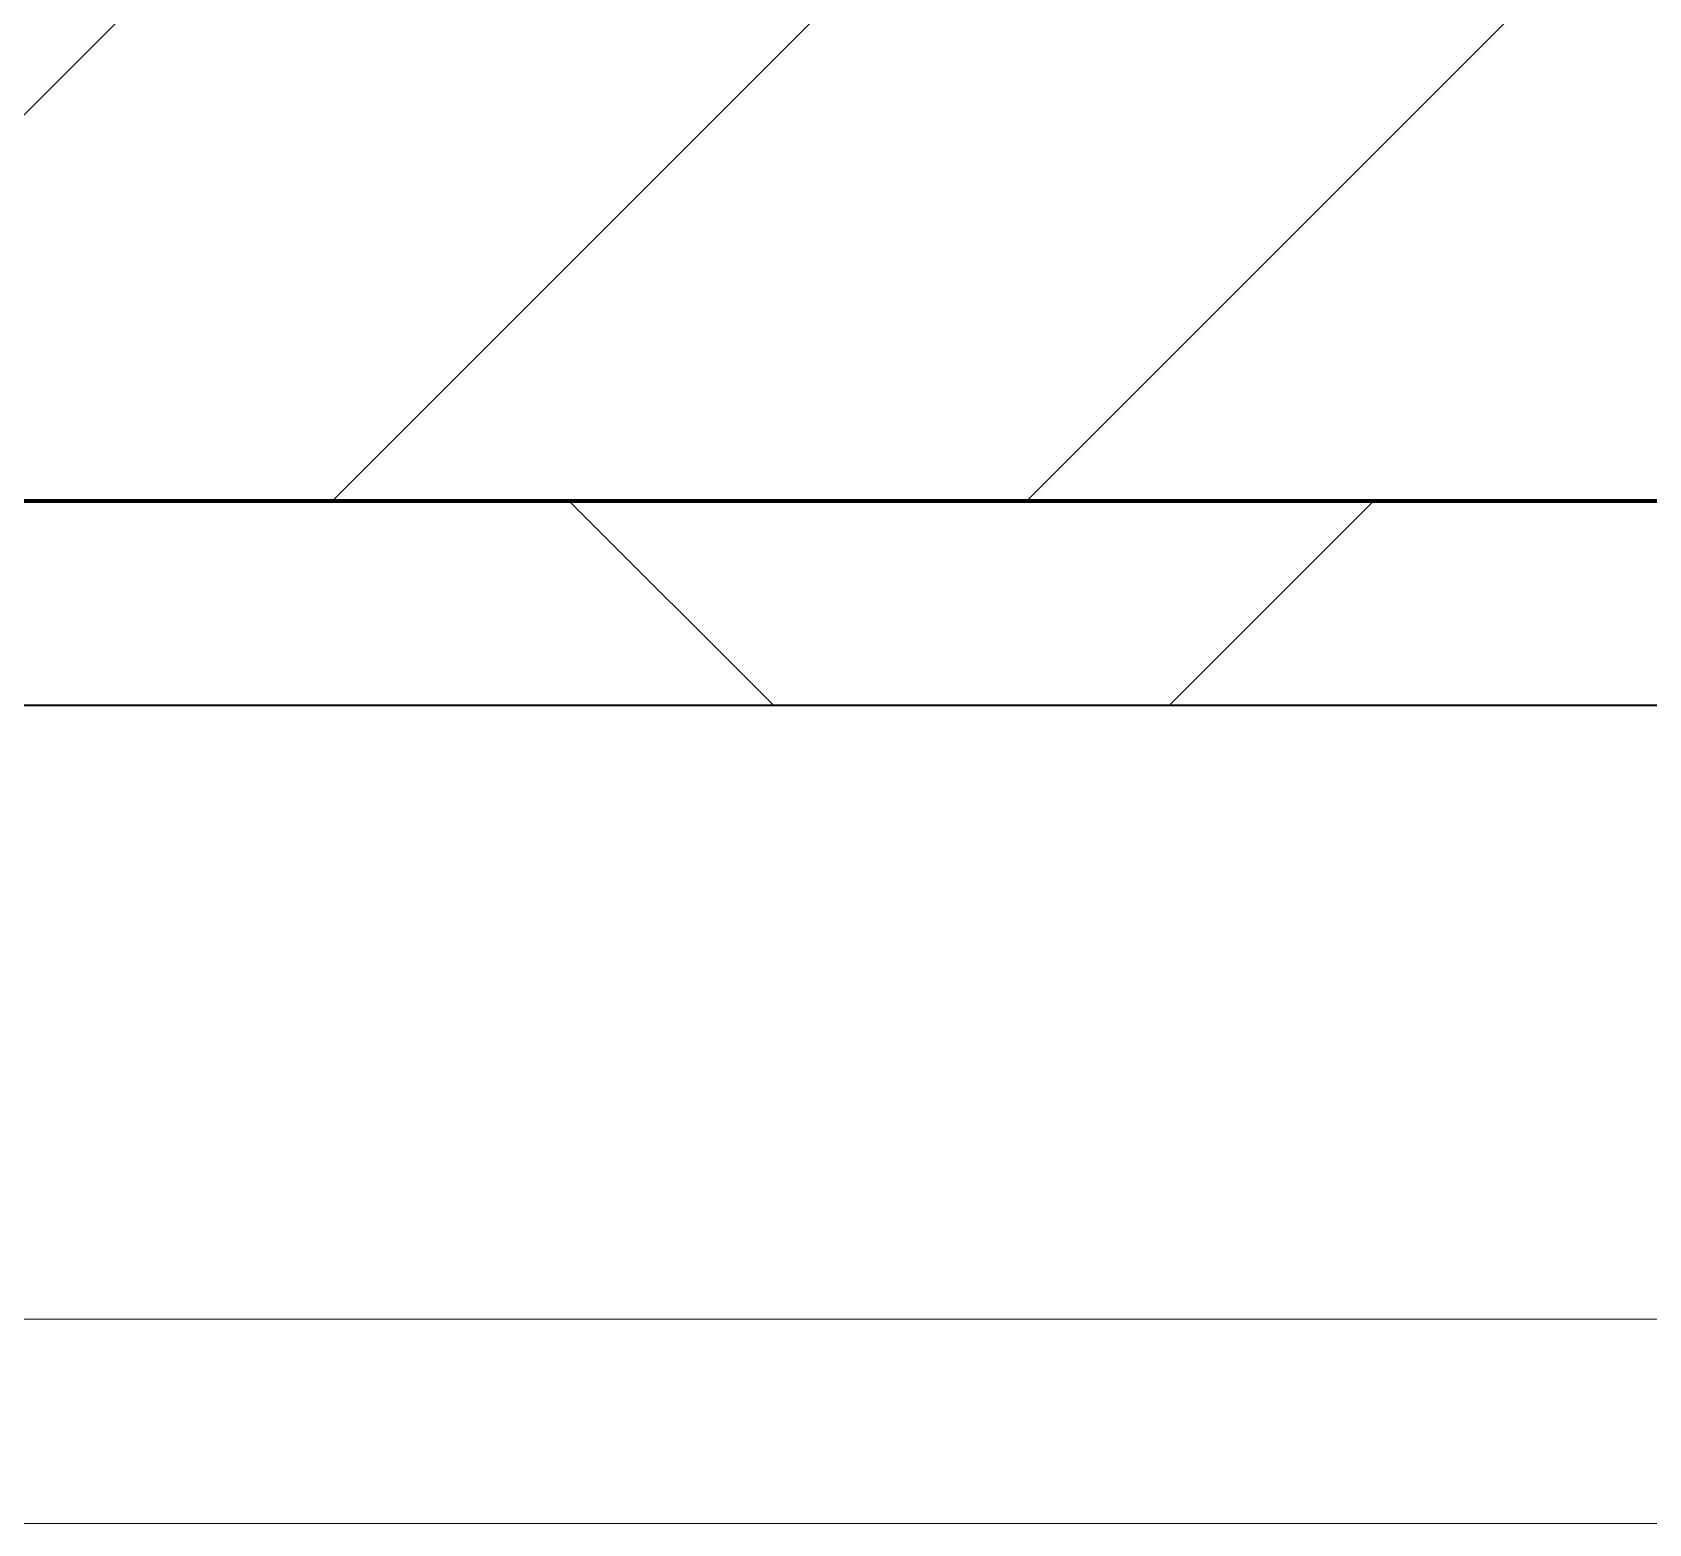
# Model space of a CAD drawing. Header units: millimetres. Extents: x -725999 to -647408, y -21008 to 19019.
# Drawn here: x -720417.6 to -720022.5, y 3879 to 4243.6 of the extents above; entities that cross this region are included whole.
import ezdxf

# ---------------------------------------------------------------- set-up
doc = ezdxf.new("R2010")
doc.units = ezdxf.units.MM
for name, color, linetype, lineweight in [('A-GLAZ-CURT', 2, 'Continuous', 9), ('A-WALL', 5, 'Continuous', 35), ('A-WALL-FNSH', 2, 'Continuous', 35), ('A-WALL-PATT', 1, 'Continuous', 35)]:
    doc.layers.add(name, color=color, linetype=linetype, lineweight=lineweight)

# ---------------------------------------------------------------- blocks, each defined once
blk = doc.blocks.new('System Panel - DPA-AR_Metal Ceiling Rectangular Panel-V5-4283-01 ENLARGED LOWER PLATFORM LEVEL - REFLECTED CEILING PLAN - SHEET 4')
at = {"layer": 'A-GLAZ-CURT'}
for p, q in [((-719507.37, 4079.02), (-721907.37, 4079.02)), ((-721907.37, 4079.02), (-719507.37, 4079.02)), ((-721907.37, 3929.03), (-719507.37, 3929.03)), ((-719507.37, 3929.03), (-721907.37, 3929.03))]:
    blk.add_line(p, q, dxfattribs=at)
blk = doc.blocks.new('System Panel - DPA-AR_Metal Ceiling Rectangular Panel-V6-4283-01 ENLARGED LOWER PLATFORM LEVEL - REFLECTED CEILING PLAN - SHEET 4')
at = {"layer": 'A-GLAZ-CURT'}
for p, q in [((-719507.37, 3879.03), (-721907.37, 3879.03)), ((-721907.37, 3879.03), (-719507.37, 3879.03))]:
    blk.add_line(p, q, dxfattribs=at)
blk = doc.blocks.new('PPLS-PP19_Custom Tile Pattern - Custom Tile Pattern-V24-4283-01 ENLARGED LOWER PLATFORM LEVEL - REFLECTED CEILING PLAN - SHEET 4')
at = {"layer": 'A-GLAZ-CURT'}
for p, q in [((-300, 0), (300, 0)), ((300, 0), (-300, 0)), ((195.99, 0), (213.31, 0)), ((213.31, 0), (195.99, 0)), ((230.06, 0), (300, 0)), ((-300, -50), (300, -50)), ((300, -50), (-300, -50))]:
    blk.add_line(p, q, dxfattribs=at)
for points, knots in [([(-126.5, 0), (-122.44, 0), (-108.71, 0), (-86.68, 0), (-63.44, 0), (-54.4, 0), (-48.53, 0), (-30.79, 0), (-18.03, 0), (8.61, 0), (15.02, 0), (22.91, 0), (28.93, 0), (32.25, 0), (33.26, 0)], [-5231.017328, -5231.017328, -5231.017328, -5231.017328, -4994.692869, -4542.524482, -4008.285538, -3689.699207, -3546.54457, -3315.260113, -2864.387349, -2439.246196, -2084.094819, -1956.422387, -1818.904206, -1757.749629, -1757.749629, -1757.749629, -1757.749629]), ([(-36.33, 0), (-36.43, 0), (-37.27, 0), (-45.02, 0), (-46.13, 0), (-60.59, 0), (-81.23, 0), (-99.51, 0), (-114.02, 0), (-117.28, 0), (-118.78, 0)], [-1855.773136, -1855.773136, -1855.773136, -1855.773136, -1810.870157, -1672.078046, -1405.135169, -1060.00838, -740.068933, -229.489605, -116.330425, 0, 0, 0, 0]), ([(-115.82, 0), (-114.96, 0), (-110.41, 0), (-96.78, 0), (-71.33, 0), (-50.84, 0), (-35.84, 0), (-35.09, 0)], [-5724.064692, -5724.064692, -5724.064692, -5724.064692, -5430.283136, -5103.229623, -4799.173296, -4065.652676, -4026.843698, -4026.843698, -4026.843698, -4026.843698]), ([(9.32, 0), (9.08, 0), (7.65, 0), (2.57, 0), (-12.23, 0), (-25.64, 0), (-40, 0), (-56.24, 0), (-75.59, 0), (-94, 0), (-112.01, 0), (-114.94, 0), (-115.63, 0)], [-2922.926651, -2922.926651, -2922.926651, -2922.926651, -2882.788014, -2720.818881, -2518.50168, -2125.455881, -1792.521578, -1466.981642, -1208.454564, -789.402658, -501.969187, -243.577221, -243.577221, -243.577221, -243.577221]), ([(-35.08, 0), (-40.53, 0), (-54.49, 0), (-76.62, 0), (-95.82, 0), (-103.43, 0)], [-8473.849047, -8473.849047, -8473.849047, -8473.849047, -8073.216054, -7508.296369, -7103.014588, -7103.014588, -7103.014588, -7103.014588]), ([(-36.62, 0), (-36.62, 0), (-40.35, 0), (-44.32, 0), (-58.97, 0), (-82.6, 0), (-97.15, 0), (-102.96, 0)], [-4069.478503, -4069.478503, -4069.478503, -4069.478503, -3858.647035, -3538.256648, -2842.901703, -2193.204658, -1642.498133, -1642.498133, -1642.498133, -1642.498133]), ([(-35.09, 0), (-38.05, 0), (-45.78, 0), (-56.37, 0), (-71.66, 0), (-77.83, 0), (-82.66, 0), (-83.28, 0), (-83.28, 0)], [-2572.229775, -2572.229775, -2572.229775, -2572.229775, -2413.671296, -2161.752162, -2006.592567, -1646.621388, -1424.436217, -1393.971743, -1393.971743, -1393.971743, -1393.971743]), ([(-83.28, 0), (-83.28, 0), (-82.91, 0), (-76.14, 0), (-62.97, 0), (-48.14, 0), (-38.19, 0), (-35.5, 0), (-35.07, 0)], [-1393.4169, -1393.4169, -1393.4169, -1393.4169, -1353.722004, -1274.333717, -1073.56893, -651.549973, -296.515819, -227.749167, -227.749167, -227.749167, -227.749167]), ([(-66.39, 0), (-66.39, 0), (-63.63, 0), (-53.63, 0), (-34.42, 0), (-29.82, 0), (-29.19, 0)], [-2493.31794, -2493.31794, -2493.31794, -2493.31794, -2315.303971, -1809.437387, -963.711516, -666.19313, -666.19313, -666.19313, -666.19313]), ([(-35.11, 0), (-40.87, 0), (-53.83, 0), (-65.77, 0), (-66.37, 0), (-66.38, 0)], [-3309.401748, -3309.401748, -3309.401748, -3309.401748, -2981.410125, -2542.574734, -2498.224237, -2498.224237, -2498.224237, -2498.224237]), ([(-63.63, 0), (-61.49, 0), (-57.39, 0), (-54.49, 0), (-45.2, 0), (-40.79, 0), (-40.46, 0), (-40.44, 0)], [-2969.237017, -2969.237017, -2969.237017, -2969.237017, -2851.217951, -2734.127174, -2474.780881, -2410.990208, -2350.645972, -2350.645972, -2350.645972, -2350.645972]), ([(-58.83, 0), (-58.37, 0), (-57.29, 0), (-54.23, 0), (-46.33, 0), (-42.62, 0), (-41.76, 0)], [-4859.52896, -4859.52896, -4859.52896, -4859.52896, -4680.891996, -4469.85053, -4321.566175, -4270.495146, -4270.495146, -4270.495146, -4270.495146]), ([(-51.83, 0), (-51.83, 0), (-51.78, 0), (-47.4, 0), (-46.01, 0), (-40.22, 0), (-36.78, 0)], [-632.814994, -632.814994, -632.814994, -632.814994, -627.965721, -508.377888, -260.442412, 0, 0, 0, 0]), ([(-35.07, 0), (-38.44, 0), (-45.28, 0), (-51.43, 0), (-51.79, 0)], [-1013.841521, -1013.841521, -1013.841521, -1013.841521, -819.71621, -644.910881, -644.910881, -644.910881, -644.910881]), ([(-41.76, 0), (-39.9, 0), (-37.72, 0), (-36.92, 0), (-36.77, 0)], [-4270.495146, -4270.495146, -4270.495146, -4270.495146, -4161.040818, -4106.245333, -4106.245333, -4106.245333, -4106.245333]), ([(-36.78, 0), (-32.43, 0), (-19.22, 0), (8.83, 0), (43.36, 0), (70.92, 0), (82.12, 0), (83.66, 0)], [-6191.144455, -6191.144455, -6191.144455, -6191.144455, -5862.463379, -5340.621928, -4573.028122, -4094.177415, -3869.465285, -3869.465285, -3869.465285, -3869.465285]), ([(30.82, 0), (29.27, 0), (20.14, 0), (3.54, 0), (-16.17, 0), (-33.54, 0), (-35.52, 0)], [-10462.034656, -10462.034656, -10462.034656, -10462.034656, -10363.088938, -9884.23066, -9424.652049, -9206.646877, -9206.646877, -9206.646877, -9206.646877]), ([(-34.88, 0), (-34.77, 0), (-33.14, 0), (-28.88, 0), (-26.95, 0), (-26.54, 0)], [-9067.096702, -9067.096702, -9067.096702, -9067.096702, -9057.163041, -8919.836787, -8834.607043, -8834.607043, -8834.607043, -8834.607043]), ([(-34.82, 0), (-33.99, 0), (-32.57, 0), (-29.94, 0), (-28.57, 0)], [-214.457191, -214.457191, -214.457191, -214.457191, -83.513472, 0, 0, 0, 0]), ([(-34.63, 0), (-26.29, 0), (-11.99, 0), (4.23, 0), (9.64, 0), (10.14, 0), (10.18, 0)], [-4019.024145, -4019.024145, -4019.024145, -4019.024145, -3589.737505, -3285.047089, -3066.359526, -3044.715262, -3044.715262, -3044.715262, -3044.715262]), ([(-26.75, 0), (-27.82, 0), (-30.83, 0), (-33.96, 0), (-34.59, 0)], [-8718.362214, -8718.362214, -8718.362214, -8718.362214, -8532.293389, -8485.872555, -8485.872555, -8485.872555, -8485.872555]), ([(76.63, 0), (74.8, 0), (67.65, 0), (53.52, 0), (37, 0), (24.07, 0), (12.82, 0), (-2.9, 0), (-20.62, 0), (-29.57, 0), (-34, 0), (-34.13, 0)], [-3095.572228, -3095.572228, -3095.572228, -3095.572228, -2950.589685, -2634.532728, -2313.748533, -2106.613311, -1925.670641, -1617.263037, -1290.787923, -1039.307308, -1031.857409, -1031.857409, -1031.857409, -1031.857409]), ([(31.18, 0), (25.97, 0), (11.99, 0), (-10.25, 0), (-26.66, 0), (-33.97, 0)], [-4496.803627, -4496.803627, -4496.803627, -4496.803627, -4222.080604, -3745.412743, -3330.96565, -3330.96565, -3330.96565, -3330.96565]), ([(-33.34, 0), (-33.34, 0), (-32.93, 0), (-31.16, 0), (-30.52, 0)], [-2415.024266, -2415.024266, -2415.024266, -2415.024266, -2357.633367, -2323.618664, -2323.618664, -2323.618664, -2323.618664]), ([(70.61, 0), (66.16, 0), (55.8, 0), (39.61, 0), (24.74, 0), (2.64, 0), (-17.84, 0), (-30.57, 0), (-31.82, 0), (-32, 0)], [-4647.237329, -4647.237329, -4647.237329, -4647.237329, -4326.416877, -4098.545751, -3766.694881, -3333.063701, -2994.501669, -2698.150104, -2614.070998, -2614.070998, -2614.070998, -2614.070998]), ([(-30.76, 0), (-30.73, 0), (-29.99, 0), (-23.47, 0), (-15.75, 0), (-15.19, 0)], [-54176.191683, -54176.191683, -54176.191683, -54176.191683, -54157.274271, -53749.15266, -53717.791567, -53717.791567, -53717.791567, -53717.791567]), ([(-30.52, 0), (-27.11, 0), (-17.83, 0), (5.99, 0), (22.06, 0), (37.44, 0), (45.92, 0), (57.76, 0), (64.47, 0), (72.74, 0), (75.22, 0), (76.03, 0), (76.21, 0)], [-2323.618664, -2323.618664, -2323.618664, -2323.618664, -2142.497158, -1716.209403, -1206.526904, -1089.329421, -901.315459, -753.071572, -495.328968, -421.953223, -334.951786, -290.452333, -290.452333, -290.452333, -290.452333]), ([(-13, 0), (-14.35, 0), (-17.68, 0), (-25.97, 0), (-29.52, 0), (-30.21, 0)], [-55207.591944, -55207.591944, -55207.591944, -55207.591944, -54789.006179, -54461.685999, -54290.791712, -54290.791712, -54290.791712, -54290.791712]), ([(8.33, 0), (8.19, 0), (7.18, 0), (0.32, 0), (-13.89, 0), (-24.92, 0), (-29.03, 0)], [-3574.286521, -3574.286521, -3574.286521, -3574.286521, -3526.962355, -3285.499107, -2903.012179, -2680.714891, -2680.714891, -2680.714891, -2680.714891]), ([(-28.98, 0), (-28.66, 0), (-27.39, 0), (-24.45, 0), (-22.56, 0)], [-166.548282, -166.548282, -166.548282, -166.548282, -102.06493, 0, 0, 0, 0]), ([(-28.57, 0), (-26.93, 0), (-20.29, 0), (-11.45, 0), (2.08, 0), (13.15, 0), (21.24, 0), (24.62, 0), (24.72, 0), (24.72, 0)], [-5361.429781, -5361.429781, -5361.429781, -5361.429781, -5261.36855, -5050.479954, -4785.90057, -4596.498881, -4445.288762, -4384.376941, -4376.041937, -4376.041937, -4376.041937, -4376.041937]), ([(-22.56, 0), (-20.27, 0), (-17.03, 0), (-11.36, 0), (-7.66, 0), (-6.6, 0), (-6.44, 0)], [-56468.192263, -56468.192263, -56468.192263, -56468.192263, -56344.022017, -56303.229861, -56166.290093, -56124.392176, -56124.392176, -56124.392176, -56124.392176]), ([(-15.19, 0), (-13.07, 0), (7.48, 0), (42.82, 0), (88.72, 0), (120.63, 0), (138.28, 0), (138.53, 0)], [-461.142613, -461.142613, -461.142613, -461.142613, -429.606584, -390.253598, -346.313304, -291.370682, -290.5735, -290.5735, -290.5735, -290.5735]), ([(-6.54, 0), (-6.73, 0), (-7.2, 0), (-7.6, 0), (-7.79, 0)], [-56009.792147, -56009.792147, -56009.792147, -56009.792147, -55949.290093, -55895.192118, -55895.192118, -55895.192118, -55895.192118]), ([(-2.63, 0), (-2.47, 0), (-1.22, 0), (4.92, 0), (15.97, 0), (22.54, 0), (24.49, 0)], [-226.825321, -226.825321, -226.825321, -226.825321, -220.269177, -206.416616, -198.214427, -187.717507, -187.717507, -187.717507, -187.717507]), ([(33.22, 0), (27.66, 0), (11.62, 0), (3.08, 0), (-1.67, 0), (-2.25, 0)], [-304.401933, -304.401933, -304.401933, -304.401933, -285.83788, -246.234814, -234.646884, -234.646884, -234.646884, -234.646884]), ([(24.69, 0), (24.54, 0), (20.99, 0), (15.48, 0), (10.8, 0), (9.63, 0)], [-4368.572414, -4368.572414, -4368.572414, -4368.572414, -4306.476363, -4080.000647, -3772.857994, -3772.857994, -3772.857994, -3772.857994]), ([(18.16, 0), (19.15, 0), (24.25, 0), (25.66, 0), (26.12, 0)], [-5700.113719, -5700.113719, -5700.113719, -5700.113719, -5554.232259, -5302.431367, -5302.431367, -5302.431367, -5302.431367]), ([(32.41, 0), (31.49, 0), (26.98, 0), (20.67, 0), (18.85, 0), (18.16, 0)], [-6175.773004, -6175.773004, -6175.773004, -6175.773004, -6135.05769, -5972.647715, -5832.674503, -5832.674503, -5832.674503, -5832.674503]), ([(27.44, 0), (27.9, 0), (29.16, 0), (31.89, 0), (33.18, 0)], [-5037.309798, -5037.309798, -5037.309798, -5037.309798, -4887.603822, -4782.319754, -4782.319754, -4782.319754, -4782.319754]), ([(53.18, 0), (53.06, 0), (52.22, 0), (44.99, 0), (36.46, 0), (30.82, 0)], [-622.740158, -622.740158, -622.740158, -622.740158, -566.066452, -360.610861, 0, 0, 0, 0]), ([(101.58, 0), (98, 0), (74.81, 0), (51.16, 0), (31.18, 0)], [-70.563212, -70.563212, -70.563212, -70.563212, -59.610984, 0, 0, 0, 0]), ([(101.58, 0), (99.51, 0), (92.13, 0), (85.59, 0), (74.4, 0), (62.26, 0), (51.85, 0), (44.51, 0), (36.11, 0), (33.24, 0)], [-7694.257822, -7694.257822, -7694.257822, -7694.257822, -7531.75727, -7135.649961, -6924.452779, -6738.82075, -6548.303034, -6314.283804, -6188.025942, -6188.025942, -6188.025942, -6188.025942]), ([(33.37, 0), (37, 0), (48.37, 0), (71.82, 0), (91.42, 0), (101.58, 0)], [-135.792042, -135.792042, -135.792042, -135.792042, -118.513713, -97.899267, -64.091732, -64.091732, -64.091732, -64.091732]), ([(33.55, 0), (34.39, 0), (39.98, 0), (53.39, 0), (71.67, 0), (84.83, 0), (86.01, 0), (92.51, 0), (94.33, 0)], [-4772.18823, -4772.18823, -4772.18823, -4772.18823, -4705.298446, -4353.683244, -3960.84581, -3759.045785, -3336.541051, -2783.776468, -2783.776468, -2783.776468, -2783.776468]), ([(103.09, 0), (101.08, 0), (86.31, 0), (63.34, 0), (42.18, 0), (34.54, 0), (33.8, 0)], [-375.435014, -375.435014, -375.435014, -375.435014, -369.147452, -330.153101, -307.516438, -305.040949, -305.040949, -305.040949, -305.040949]), ([(33.96, 0), (35.59, 0), (40.59, 0), (51.19, 0), (58.74, 0), (61.34, 0), (61.45, 0)], [-1743.672443, -1743.672443, -1743.672443, -1743.672443, -1645.594513, -1443.202566, -1228.752106, -1120.932285, -1120.932285, -1120.932285, -1120.932285]), ([(168.37, 0), (167.68, 0), (162.47, 0), (147.02, 0), (109.77, 0), (76.86, 0), (57.82, 0), (46.51, 0), (41.18, 0), (36.02, 0), (35.54, 0), (35.54, 0)], [-543.375029, -543.375029, -543.375029, -543.375029, -530.793311, -458.593899, -401.860199, -357.622665, -341.267687, -334.000314, -326.15566, -319.318397, -317.489778, -317.489778, -317.489778, -317.489778]), ([(36.29, 0), (37.77, 0), (48.82, 0), (64.79, 0), (85.07, 0), (97.96, 0), (101.57, 0)], [-314.598523, -314.598523, -314.598523, -314.598523, -305.899624, -287.17622, -249.500363, -233.490667, -233.490667, -233.490667, -233.490667]), ([(61.47, 0), (61.47, 0), (61.21, 0), (54.61, 0), (53.71, 0), (53.56, 0)], [-1113.311073, -1113.311073, -1113.311073, -1113.311073, -1096.402191, -891.204116, -747.28819, -747.28819, -747.28819, -747.28819]), ([(76.22, 0), (75.58, 0), (73.64, 0), (71.05, 0), (70.61, 0)], [-193.634889, -193.634889, -193.634889, -193.634889, -31.537676, 0, 0, 0, 0]), ([(94.4, 0), (94.4, 0), (94.64, 0), (99.11, 0), (108.97, 0), (120.79, 0), (139.94, 0), (156.22, 0), (166.93, 0), (169.82, 0)], [-2348.345796, -2348.345796, -2348.345796, -2348.345796, -2310.419338, -2233.599744, -2052.234781, -1843.028543, -1530.39897, -1095.004608, -927.925489, -927.925489, -927.925489, -927.925489]), ([(101.62, 0), (110.34, 0), (125.77, 0), (132.42, 0), (134.6, 0)], [-233.419763, -233.419763, -233.419763, -233.419763, -194.761443, -152.241002, -152.241002, -152.241002, -152.241002]), ([(101.88, 0), (109.27, 0), (116.36, 0), (128.63, 0), (128.95, 0)], [-63.759246, -63.759246, -63.759246, -63.759246, -39.050993, -35.895543, -35.895543, -35.895543, -35.895543]), ([(114.39, 0), (114.2, 0), (112.08, 0), (107.45, 0), (102.6, 0), (102.55, 0)], [-8148.58938, -8148.58938, -8148.58938, -8148.58938, -8105.191388, -7723.759874, -7719.716255, -7719.716255, -7719.716255, -7719.716255]), ([(129.02, 0), (129.02, 0), (124.41, 0), (122.35, 0), (114.96, 0), (108.04, 0), (103.09, 0)], [-35.386604, -35.386604, -35.386604, -35.386604, -31.430235, -22.807238, -15.488593, 0, 0, 0, 0]), ([(157.9, 0), (156.77, 0), (151.67, 0), (143.29, 0), (134.04, 0), (126.24, 0), (118.6, 0), (114.23, 0), (111.98, 0), (105.66, 0), (105.23, 0), (105.23, 0)], [-10292.955006, -10292.955006, -10292.955006, -10292.955006, -10098.273015, -9847.788484, -9677.714971, -9567.007022, -9453.21225, -9220.200448, -9012.77275, -8966.157302, -8929.495943, -8929.495943, -8929.495943, -8929.495943]), ([(105.26, 0), (105.52, 0), (111.01, 0), (112.65, 0), (113.59, 0)], [-8920.561005, -8920.561005, -8920.561005, -8920.561005, -8814.835624, -8577.462505, -8577.462505, -8577.462505, -8577.462505]), ([(128.58, 0), (128.8, 0), (130.16, 0), (139.26, 0), (152.67, 0), (161.24, 0), (162.19, 0), (162.75, 0)], [-633.326174, -633.326174, -633.326174, -633.326174, -627.736123, -618.981161, -602.094757, -592.980799, -581.414464, -581.414464, -581.414464, -581.414464]), ([(137.1, 0), (136, 0), (133.64, 0), (129.87, 0), (129.11, 0)], [-670.405967, -670.405967, -670.405967, -670.405967, -651.020627, -640.742133, -640.742133, -640.742133, -640.742133]), ([(169.9, 0), (168.94, 0), (166.62, 0), (161.95, 0), (161.28, 0), (158.35, 0), (157.85, 0), (157.77, 0)], [-10893.111755, -10893.111755, -10893.111755, -10893.111755, -10839.086983, -10768.332124, -10666.779182, -10580.760289, -10550.278881, -10550.278881, -10550.278881, -10550.278881]), ([(300, 0), (286.53, 0), (254.22, 0), (207.11, 0), (177.41, 0), (159.34, 0), (158.33, 0), (158.3, 0)], [-285.253232, -285.253232, -285.253232, -285.253232, -244.693688, -187.987675, -143.776725, -129.632772, -123.352749, -123.352749, -123.352749, -123.352749]), ([(159.07, 0), (159.13, 0), (160.84, 0), (164.19, 0), (168.47, 0), (169.79, 0)], [-115.643202, -115.643202, -115.643202, -115.643202, -114.681583, -87.660824, -77.095468, -77.095468, -77.095468, -77.095468]), ([(247.1, 0), (246.76, 0), (245.04, 0), (238.34, 0), (226.56, 0), (221.1, 0), (200.27, 0), (182.99, 0), (174.5, 0), (170.51, 0), (169.57, 0)], [-9649.085549, -9649.085549, -9649.085549, -9649.085549, -9581.591397, -9406.094246, -9221.510254, -9016.44624, -8717.832359, -8253.978395, -8152.463617, -8086.938069, -8086.938069, -8086.938069, -8086.938069]), ([(169.9, 0), (171.34, 0), (176.19, 0), (185.98, 0), (208.82, 0), (219.42, 0), (230.06, 0)], [-76.805173, -76.805173, -76.805173, -76.805173, -65.295536, -41.623857, -24.459831, 0, 0, 0, 0]), ([(215.22, 0), (214.62, 0), (210.55, 0), (203.98, 0), (187.67, 0), (175.57, 0), (169.9, 0)], [-203.825446, -203.825446, -203.825446, -203.825446, -198.527383, -184.406837, -162.427601, -143.37768, -143.37768, -143.37768, -143.37768]), ([(169.91, 0), (176.76, 0), (186.94, 0), (193.62, 0), (194.69, 0), (194.79, 0)], [-926.185957, -926.185957, -926.185957, -926.185957, -529.74427, -295.064701, -265.121568, -265.121568, -265.121568, -265.121568]), ([(193.8, 0), (193.33, 0), (190.11, 0), (183.59, 0), (173.7, 0), (169.92, 0)], [-11665.349007, -11665.349007, -11665.349007, -11665.349007, -11565.880756, -11105.624034, -10893.377381, -10893.377381, -10893.377381, -10893.377381]), ([(171.51, 0), (176.48, 0), (193.23, 0), (201.73, 0), (208.81, 0), (213.9, 0), (241.96, 0), (266.73, 0), (281.71, 0), (291.71, 0), (296.52, 0), (297.86, 0), (298.09, 0)], [-7971.819559, -7971.819559, -7971.819559, -7971.819559, -7784.112253, -7606.717214, -7289.299508, -7042.621073, -6582.165592, -6068.460911, -5766.029927, -5566.724884, -5280.360606, -5199.253518, -5199.253518, -5199.253518, -5199.253518]), ([(172.07, 0), (177.66, 0), (187.87, 0), (201.08, 0), (207.47, 0), (213.96, 0), (215.11, 0)], [-255.364076, -255.364076, -255.364076, -255.364076, -237.955587, -223.92608, -215.862851, -208.75215, -208.75215, -208.75215, -208.75215]), ([(300, 0), (288.22, 0), (262, 0), (230.43, 0), (219.94, 0), (219.02, 0)], [-12528.858583, -12528.858583, -12528.858583, -12528.858583, -11905.454923, -11162.864862, -10856.732305, -10856.732305, -10856.732305, -10856.732305]), ([(219.9, 0), (220.86, 0), (227.84, 0), (242.06, 0), (246.54, 0), (246.96, 0)], [-10670.940496, -10670.940496, -10670.940496, -10670.940496, -10511.382485, -9925.173265, -9834.877357, -9834.877357, -9834.877357, -9834.877357]), ([(284.76, 0), (284.76, 0), (285.09, 0), (287.47, 0), (293.59, 0), (297.76, 0), (300, 0)], [-4110.630118, -4110.630118, -4110.630118, -4110.630118, -4053.389046, -3959.664717, -3862.421465, -3746.95702, -3746.95702, -3746.95702, -3746.95702]), ([(297.38, 0), (295.84, 0), (291.62, 0), (285.38, 0), (284.87, 0)], [-4803.172655, -4803.172655, -4803.172655, -4803.172655, -4358.271401, -4143.037883, -4143.037883, -4143.037883, -4143.037883])]:
    blk.add_open_spline(points, degree=3, knots=knots, dxfattribs=at)
for points in [[(-39.84, 0), (-39.08, 0), (-38.11, 0), (-37.36, 0)], [(-29.03, 0), (-31.02, 0), (-33.01, 0), (-35.02, 0)], [(24.49, 0), (25.23, 0), (25.72, 0), (26.04, 0)], [(27.89, 0), (29.07, 0), (30.79, 0), (33.23, 0)], [(80.35, 0), (79.57, 0), (78.27, 0), (76.63, 0)], [(84.06, 0), (83.48, 0), (82.41, 0), (81.72, 0)], [(136.44, 0), (125.28, 0), (113.81, 0), (102.17, 0)], [(162.75, 0), (165.18, 0), (168.13, 0), (170.09, 0)], [(169.19, 0), (169.66, 0), (170.46, 0), (171.51, 0)], [(170.7, 0), (171.96, 0), (172.61, 0), (172.61, 0)], [(195.11, 0), (194.91, 0), (194.44, 0), (193.8, 0)]]:
    blk.add_open_spline(points, degree=3, dxfattribs=at)
blk = doc.blocks.new('PPLS-PP19_Custom Tile Pattern - Custom Tile Pattern-V25-4283-01 ENLARGED LOWER PLATFORM LEVEL - REFLECTED CEILING PLAN - SHEET 4')
at = {"layer": 'A-GLAZ-CURT'}
for p, q in [((-300, 0), (300, 0)), ((300, 0), (-300, 0)), ((-293.07, 0), (-275.75, 0)), ((-275.75, 0), (-293.07, 0)), ((-300, -50), (300, -50)), ((300, -50), (-300, -50))]:
    blk.add_line(p, q, dxfattribs=at)
at = {"layer": 'A-GLAZ-CURT', "flags": 128}
for points in [[(-300, 0), (-291.56, 0), (-283.3, 0), (-275.2, 0), (-267.26, 0), (-259.45, 0), (-251.77, 0), (-244.2, 0), (-236.74, 0), (-229.36, 0), (-222.06, 0), (-214.83, 0), (-207.71, 0), (-200.76, 0), (-194.02, 0), (-187.54, 0), (-181.38, 0), (-175.58, 0), (-170.25, 0), (-165.64, 0), (-162.01, 0), (-159.53, 0), (-157.46, 0)], [(-259.67, 0), (-267.51, 0), (-275.48, 0), (-283.55, 0), (-291.73, 0), (-300, 0)]]:
    blk.add_lwpolyline(points, dxfattribs=at)
at = {"layer": 'A-GLAZ-CURT'}
for points, knots in [([(-300, 0), (-284.65, 0), (-236.57, 0), (-174.61, 0), (-129.95, 0), (-110.8, 0), (-99.5, 0), (-91.46, 0)], [-5323.127839, -5323.127839, -5323.127839, -5323.127839, -4502.809032, -2700.551212, -1002.059161, -460.363443, 0, 0, 0, 0]), ([(-156.77, 0), (-174.2, 0), (-212.57, 0), (-260.69, 0), (-290.14, 0), (-293.43, 0)], [-16526.070331, -16526.070331, -16526.070331, -16526.070331, -15131.813646, -13729.592194, -13555.441582, -13555.441582, -13555.441582, -13555.441582]), ([(-137.88, 0), (-140.56, 0), (-147.66, 0), (-147.69, 0), (-158.72, 0), (-174.02, 0), (-185.59, 0), (-209.77, 0), (-232.01, 0), (-255.22, 0), (-262.59, 0), (-264.9, 0), (-265.4, 0)], [-3187.727384, -3187.727384, -3187.727384, -3187.727384, -2919.378265, -2477.344047, -2237.412286, -2029.680487, -1755.085331, -1400.429864, -858.079193, -543.655514, -208.940337, 0, 0, 0, 0])]:
    blk.add_open_spline(points, degree=3, knots=knots, dxfattribs=at)
blk.add_open_spline([(-294.48, 0), (-296.32, 0), (-298.15, 0), (-300, 0)], degree=3, dxfattribs=at)

msp = doc.modelspace()

# ---------------------------------------------------------------- hatches: boundary and pattern name
at = {"layer": 'A-WALL-PATT', "lineweight": 9}
h = msp.add_hatch(dxfattribs=at)
h.set_pattern_fill('FP_2', color=256, style=0, pattern_type=2)
h.set_pattern_definition([(45, (0, 0), (-84.852814, 84.852814), [])])
h.paths.add_polyline_path([(-715752.37, 4129.02), (-715752.37, 4269.02), (-722165.55, 4269.02), (-722165.55, 4129.02), (-716782.37, 4129.02)])
h = msp.add_hatch(dxfattribs=at)
h.set_pattern_fill('FP_4', color=256, style=0, pattern_type=2)
h.set_pattern_definition([(45, (0, 0), (-212.13203, 212.13203), []), (135, (0, 0), (-212.13203, -212.13203), [])])
h.paths.add_polyline_path([(-716982.37, 4079.02), (-716982.37, 4129.02), (-722165.55, 4129.02), (-722165.55, 4079.02), (-717792.36, 4079.02)])

# ---------------------------------------------------------------- linework, layer by layer
at = {"layer": 'A-WALL', "color": 7, "lineweight": 70}
msp.add_line((-717032.37, 4129.02), (-722165.55, 4129.02), dxfattribs=at)
at = {"layer": 'A-WALL-FNSH', "color": 250}
for p, q in [((-722165.55, 4129.02), (-716982.37, 4129.02)), ((-716982.37, 4079.02), (-722165.55, 4079.02))]:
    msp.add_line(p, q, dxfattribs=at)

# ---------------------------------------------------------------- block references
at = {"layer": 'A-GLAZ-CURT', "rotation": 180}
for name, p in [('PPLS-PP19_Custom Tile Pattern - Custom Tile Pattern-V25-4283-01 ENLARGED LOWER PLATFORM LEVEL - REFLECTED CEILING PLAN - SHEET 4', (-720682.37, 4079.02)), ('PPLS-PP19_Custom Tile Pattern - Custom Tile Pattern-V24-4283-01 ENLARGED LOWER PLATFORM LEVEL - REFLECTED CEILING PLAN - SHEET 4', (-720082.37, 4079.02))]:
    msp.add_blockref(name, p, dxfattribs=at)
at = {"layer": 'A-GLAZ-CURT'}
for name in ['System Panel - DPA-AR_Metal Ceiling Rectangular Panel-V5-4283-01 ENLARGED LOWER PLATFORM LEVEL - REFLECTED CEILING PLAN - SHEET 4', 'System Panel - DPA-AR_Metal Ceiling Rectangular Panel-V6-4283-01 ENLARGED LOWER PLATFORM LEVEL - REFLECTED CEILING PLAN - SHEET 4']:
    msp.add_blockref(name, (0, 0), dxfattribs=at)

doc.saveas('drawing.dxf')
